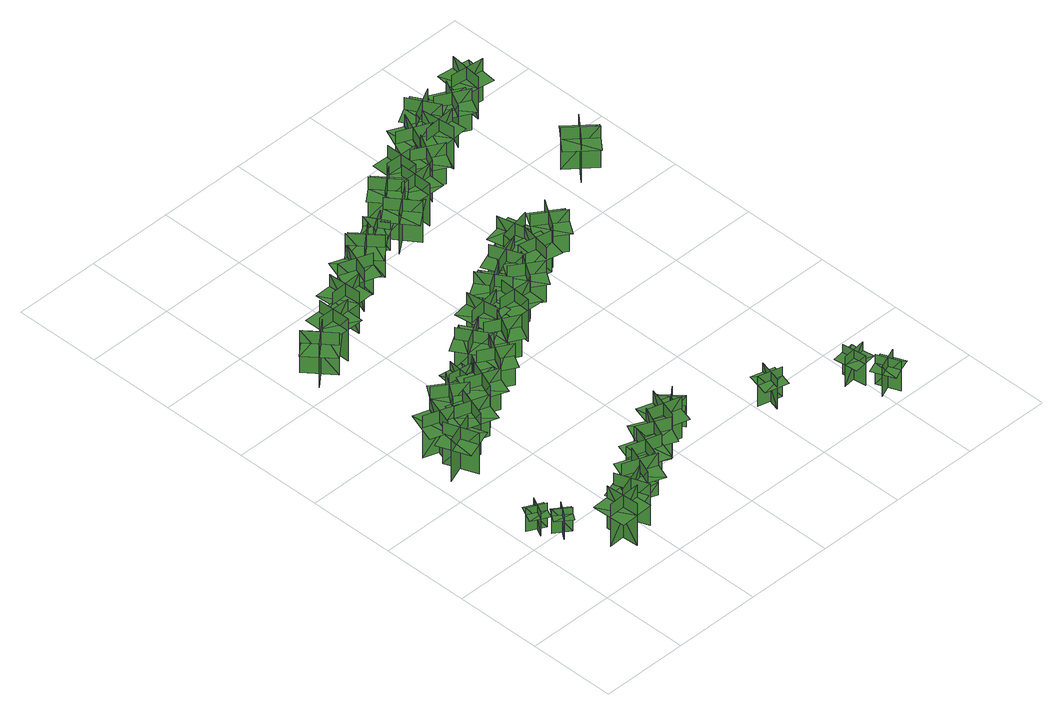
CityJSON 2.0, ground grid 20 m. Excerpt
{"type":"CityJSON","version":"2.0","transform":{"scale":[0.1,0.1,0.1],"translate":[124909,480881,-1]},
"CityObjects":{
"tree1":{"type":"SolitaryVegetationObject","geometry":[{"type":"MultiSurface","lod":"1","boundaries":[[[0,1,2]],[[0,2,3]],[[4,5,6]],[[4,6,7]],[[8,9,10]],[[8,10,11]],[[8,11,12]],[[8,12,13]]]}]},
"tree2":{"type":"SolitaryVegetationObject","geometry":[{"type":"MultiSurface","lod":"1","boundaries":[[[14,15,16]],[[14,16,17]],[[18,19,20]],[[18,20,21]],[[22,23,24]],[[22,24,25]],[[22,25,26]],[[22,26,27]]]}]},
"tree3":{"type":"SolitaryVegetationObject","geometry":[{"type":"MultiSurface","lod":"1","boundaries":[[[28,29,30]],[[28,30,31]],[[32,33,34]],[[32,34,35]],[[36,37,38]],[[36,38,39]],[[36,39,40]],[[36,40,41]]]}]},
"tree4":{"type":"SolitaryVegetationObject","geometry":[{"type":"MultiSurface","lod":"1","boundaries":[[[42,43,44]],[[42,44,45]],[[46,47,48]],[[46,48,49]],[[50,51,52]],[[50,52,53]],[[50,53,54]],[[50,54,55]]]}]},
"tree5":{"type":"SolitaryVegetationObject","geometry":[{"type":"MultiSurface","lod":"1","boundaries":[[[56,57,58]],[[56,58,59]],[[60,61,62]],[[60,62,63]],[[64,65,66]],[[64,66,67]],[[64,67,68]],[[64,68,69]]]}]},
"tree6":{"type":"SolitaryVegetationObject","geometry":[{"type":"MultiSurface","lod":"1","boundaries":[[[70,71,72]],[[70,72,73]],[[74,75,76]],[[74,76,77]],[[78,79,80]],[[78,80,81]],[[78,81,82]],[[78,82,83]]]}]},
"tree7":{"type":"SolitaryVegetationObject","geometry":[{"type":"MultiSurface","lod":"1","boundaries":[[[84,85,86]],[[84,86,87]],[[88,89,90]],[[88,90,91]],[[92,93,94]],[[92,94,95]],[[92,95,96]],[[92,96,97]]]}]},
"tree8":{"type":"SolitaryVegetationObject","geometry":[{"type":"MultiSurface","lod":"1","boundaries":[[[98,99,100]],[[98,100,101]],[[102,103,104]],[[102,104,105]],[[106,107,108]],[[106,108,109]],[[106,109,110]],[[106,110,111]]]}]},
"tree9":{"type":"SolitaryVegetationObject","geometry":[{"type":"MultiSurface","lod":"1","boundaries":[[[112,113,114]],[[112,114,115]],[[116,117,118]],[[116,118,119]],[[120,121,122]],[[120,122,123]],[[120,123,124]],[[120,124,125]]]}]},
"tree10":{"type":"SolitaryVegetationObject","geometry":[{"type":"MultiSurface","lod":"1","boundaries":[[[126,127,128]],[[126,128,129]],[[130,131,132]],[[130,132,133]],[[134,135,136]],[[134,136,137]],[[134,137,138]],[[134,138,139]]]}]},
"tree11":{"type":"SolitaryVegetationObject","geometry":[{"type":"MultiSurface","lod":"1","boundaries":[[[140,141,142]],[[140,142,143]],[[144,145,146]],[[144,146,147]],[[148,149,150]],[[148,150,151]],[[148,151,152]],[[148,152,153]]]}]},
"tree12":{"type":"SolitaryVegetationObject","geometry":[{"type":"MultiSurface","lod":"1","boundaries":[[[154,155,156]],[[154,156,157]],[[158,159,160]],[[158,160,161]],[[162,163,164]],[[162,164,165]],[[162,165,166]],[[162,166,167]]]}]},
"tree13":{"type":"SolitaryVegetationObject","geometry":[{"type":"MultiSurface","lod":"1","boundaries":[[[168,169,170]],[[168,170,171]],[[172,173,174]],[[172,174,175]],[[176,177,178]],[[176,178,179]],[[176,179,180]],[[176,180,181]]]}]},
"tree14":{"type":"SolitaryVegetationObject","geometry":[{"type":"MultiSurface","lod":"1","boundaries":[[[182,183,184]],[[182,184,185]],[[186,187,188]],[[186,188,189]],[[190,191,192]],[[190,192,193]],[[190,193,194]],[[190,194,195]]]}]},
"tree15":{"type":"SolitaryVegetationObject","geometry":[{"type":"MultiSurface","lod":"1","boundaries":[[[196,197,198]],[[196,198,199]],[[200,201,202]],[[200,202,203]],[[204,205,206]],[[204,206,207]],[[204,207,208]],[[204,208,209]]]}]},
"tree16":{"type":"SolitaryVegetationObject","geometry":[{"type":"MultiSurface","lod":"1","boundaries":[[[210,211,212]],[[210,212,213]],[[214,215,216]],[[214,216,217]],[[218,219,220]],[[218,220,221]],[[218,221,222]],[[218,222,223]]]}]},
"tree17":{"type":"SolitaryVegetationObject","geometry":[{"type":"MultiSurface","lod":"1","boundaries":[[[224,225,226]],[[224,226,227]],[[228,229,230]],[[228,230,231]],[[232,233,234]],[[232,234,235]],[[232,235,236]],[[232,236,237]]]}]},
"tree18":{"type":"SolitaryVegetationObject","geometry":[{"type":"MultiSurface","lod":"1","boundaries":[[[238,239,240]],[[238,240,241]],[[242,243,244]],[[242,244,245]],[[246,247,248]],[[246,248,249]],[[246,249,250]],[[246,250,251]]]}]},
"tree19":{"type":"SolitaryVegetationObject","geometry":[{"type":"MultiSurface","lod":"1","boundaries":[[[252,253,254]],[[252,254,255]],[[256,257,258]],[[256,258,259]],[[260,261,262]],[[260,262,263]],[[260,263,264]],[[260,264,265]]]}]},
"tree20":{"type":"SolitaryVegetationObject","geometry":[{"type":"MultiSurface","lod":"1","boundaries":[[[266,267,268]],[[266,268,269]],[[270,271,272]],[[270,272,273]],[[274,275,276]],[[274,276,277]],[[274,277,278]],[[274,278,279]]]}]},
"tree21":{"type":"SolitaryVegetationObject","geometry":[{"type":"MultiSurface","lod":"1","boundaries":[[[280,281,282]],[[280,282,283]],[[284,285,286]],[[284,286,287]],[[288,289,290]],[[288,290,291]],[[288,291,292]],[[288,292,293]]]}]},
"tree22":{"type":"SolitaryVegetationObject","geometry":[{"type":"MultiSurface","lod":"1","boundaries":[[[294,295,296]],[[294,296,297]],[[298,299,300]],[[298,300,301]],[[302,303,304]],[[302,304,305]],[[302,305,306]],[[302,306,307]]]}]},
"tree23":{"type":"SolitaryVegetationObject","geometry":[{"type":"MultiSurface","lod":"1","boundaries":[[[308,309,310]],[[308,310,311]],[[312,313,314]],[[312,314,315]],[[316,317,318]],[[316,318,319]],[[316,319,320]],[[316,320,321]]]}]},
"tree24":{"type":"SolitaryVegetationObject","geometry":[{"type":"MultiSurface","lod":"1","boundaries":[[[322,323,324]],[[322,324,325]],[[326,327,328]],[[326,328,329]],[[330,331,332]],[[330,332,333]],[[330,333,334]],[[330,334,335]]]}]},
"tree25":{"type":"SolitaryVegetationObject","geometry":[{"type":"MultiSurface","lod":"1","boundaries":[[[336,337,338]],[[336,338,339]],[[340,341,342]],[[340,342,343]],[[344,345,346]],[[344,346,347]],[[344,347,348]],[[344,348,349]]]}]},
"tree26":{"type":"SolitaryVegetationObject","geometry":[{"type":"MultiSurface","lod":"1","boundaries":[[[350,351,352]],[[350,352,353]],[[354,355,356]],[[354,356,357]],[[358,359,360]],[[358,360,361]],[[358,361,362]],[[358,362,363]]]}]},
"tree27":{"type":"SolitaryVegetationObject","geometry":[{"type":"MultiSurface","lod":"1","boundaries":[[[364,365,366]],[[364,366,367]],[[368,369,370]],[[368,370,371]],[[372,373,374]],[[372,374,375]],[[372,375,376]],[[372,376,377]]]}]},
"tree28":{"type":"SolitaryVegetationObject","geometry":[{"type":"MultiSurface","lod":"1","boundaries":[[[378,379,380]],[[378,380,381]],[[382,383,384]],[[382,384,385]],[[386,387,388]],[[386,388,389]],[[386,389,390]],[[386,390,391]]]}]},
"tree29":{"type":"SolitaryVegetationObject","geometry":[{"type":"MultiSurface","lod":"1","boundaries":[[[392,393,394]],[[392,394,395]],[[396,397,398]],[[396,398,399]],[[400,401,402]],[[400,402,403]],[[400,403,404]],[[400,404,405]]]}]},
"tree30":{"type":"SolitaryVegetationObject","geometry":[{"type":"MultiSurface","lod":"1","boundaries":[[[406,407,408]],[[406,408,409]],[[410,411,412]],[[410,412,413]],[[414,415,416]],[[414,416,417]],[[414,417,418]],[[414,418,419]]]}]},
"tree31":{"type":"SolitaryVegetationObject","geometry":[{"type":"MultiSurface","lod":"1","boundaries":[[[420,421,422]],[[420,422,423]],[[424,425,426]],[[424,426,427]],[[428,429,430]],[[428,430,431]],[[428,431,432]],[[428,432,433]]]}]},
"tree32":{"type":"SolitaryVegetationObject","geometry":[{"type":"MultiSurface","lod":"1","boundaries":[[[434,435,436]],[[434,436,437]],[[438,439,440]],[[438,440,441]],[[442,443,444]],[[442,444,445]],[[442,445,446]],[[442,446,447]]]}]},
"tree33":{"type":"SolitaryVegetationObject","geometry":[{"type":"MultiSurface","lod":"1","boundaries":[[[448,449,450]],[[448,450,451]],[[452,453,454]],[[452,454,455]],[[456,457,458]],[[456,458,459]],[[456,459,460]],[[456,460,461]]]}]},
"tree34":{"type":"SolitaryVegetationObject","geometry":[{"type":"MultiSurface","lod":"1","boundaries":[[[462,463,464]],[[462,464,465]],[[466,467,468]],[[466,468,469]],[[470,471,472]],[[470,472,473]],[[470,473,474]],[[470,474,475]]]}]},
"tree35":{"type":"SolitaryVegetationObject","geometry":[{"type":"MultiSurface","lod":"1","boundaries":[[[476,477,478]],[[476,478,479]],[[480,481,482]],[[480,482,483]],[[484,485,486]],[[484,486,487]],[[484,487,488]],[[484,488,489]]]}]},
"tree36":{"type":"SolitaryVegetationObject","geometry":[{"type":"MultiSurface","lod":"1","boundaries":[[[490,491,492]],[[490,492,493]],[[494,495,496]],[[494,496,497]],[[498,499,500]],[[498,500,501]],[[498,501,502]],[[498,502,503]]]}]},
"tree37":{"type":"SolitaryVegetationObject","geometry":[{"type":"MultiSurface","lod":"1","boundaries":[[[504,505,506]],[[504,506,507]],[[508,509,510]],[[508,510,511]],[[512,513,514]],[[512,514,515]],[[512,515,516]],[[512,516,517]]]}]},
"tree38":{"type":"SolitaryVegetationObject","geometry":[{"type":"MultiSurface","lod":"1","boundaries":[[[518,519,520]],[[518,520,521]],[[522,523,524]],[[522,524,525]],[[526,527,528]],[[526,528,529]],[[526,529,530]],[[526,530,531]]]}]},
"tree39":{"type":"SolitaryVegetationObject","geometry":[{"type":"MultiSurface","lod":"1","boundaries":[[[532,533,534]],[[532,534,535]],[[536,537,538]],[[536,538,539]],[[540,541,542]],[[540,542,543]],[[540,543,544]],[[540,544,545]]]}]},
"tree40":{"type":"SolitaryVegetationObject","geometry":[{"type":"MultiSurface","lod":"1","boundaries":[[[546,547,548]],[[546,548,549]],[[550,551,552]],[[550,552,553]],[[554,555,556]],[[554,556,557]],[[554,557,558]],[[554,558,559]]]}]},
"tree41":{"type":"SolitaryVegetationObject","geometry":[{"type":"MultiSurface","lod":"1","boundaries":[[[560,561,562]],[[560,562,563]],[[564,565,566]],[[564,566,567]],[[568,569,570]],[[568,570,571]],[[568,571,572]],[[568,572,573]]]}]},
"tree42":{"type":"SolitaryVegetationObject","geometry":[{"type":"MultiSurface","lod":"1","boundaries":[[[574,575,576]],[[574,576,577]],[[578,579,580]],[[578,580,581]],[[582,583,584]],[[582,584,585]],[[582,585,586]],[[582,586,587]]]}]},
"tree43":{"type":"SolitaryVegetationObject","geometry":[{"type":"MultiSurface","lod":"1","boundaries":[[[588,589,590]],[[588,590,591]],[[592,593,594]],[[592,594,595]],[[596,597,598]],[[596,598,599]],[[596,599,600]],[[596,600,601]]]}]},
"tree44":{"type":"SolitaryVegetationObject","geometry":[{"type":"MultiSurface","lod":"1","boundaries":[[[602,603,604]],[[602,604,605]],[[606,607,608]],[[606,608,609]],[[610,611,612]],[[610,612,613]],[[610,613,614]],[[610,614,615]]]}]},
"tree45":{"type":"SolitaryVegetationObject","geometry":[{"type":"MultiSurface","lod":"1","boundaries":[[[616,617,618]],[[616,618,619]],[[620,621,622]],[[620,622,623]],[[624,625,626]],[[624,626,627]],[[624,627,628]],[[624,628,629]]]}]},
"tree46":{"type":"SolitaryVegetationObject","geometry":[{"type":"MultiSurface","lod":"1","boundaries":[[[630,631,632]],[[630,632,633]],[[634,635,636]],[[634,636,637]],[[638,639,640]],[[638,640,641]],[[638,641,642]],[[638,642,643]]]}]}
},
"vertices":[
[30,211,12],[50,250,12],[50,250,73],[30,211,73],[58,220,12],[19,240,12],[19,240,73],[58,220,73],[58,220,56],[68,240,56],[29,260,56],[19,240,56],[9,220,56],[48,200,56],
[50,167,17],[74,200,17],[74,200,79],[50,167,79],[79,172,17],[46,196,17],[46,196,79],[79,172,79],[79,172,63],[91,188,63],[58,212,63],[46,196,63],[35,180,63],[68,156,63],
[100,89,16],[177,93,16],[177,93,124],[100,89,124],[138,54,16],[134,132,16],[134,132,124],[138,54,124],[138,54,94],[177,56,94],[173,134,94],[134,132,94],[95,130,94],[99,52,94],
[94,472,14],[21,445,14],[21,445,121],[94,472,121],[47,494,14],[74,421,14],[74,421,121],[47,494,121],[47,494,91],[11,480,91],[38,408,91],[74,421,91],[110,434,91],[84,507,91],
[31,533,14],[104,508,14],[104,508,122],[31,533,122],[53,487,14],[78,560,14],[78,560,122],[53,487,122],[53,487,92],[90,474,92],[115,547,92],[78,560,92],[41,572,92],[16,499,92],
[173,152,14],[199,79,14],[199,79,121],[173,152,121],[151,106,14],[224,132,14],[224,132,121],[151,106,121],[151,106,91],[164,69,91],[237,95,91],[224,132,91],[211,168,91],[138,142,91],
[139,530,17],[114,457,17],[114,457,124],[139,530,124],[92,507,17],[166,483,17],[166,483,124],[92,507,124],[92,507,94],[80,470,94],[154,446,94],[166,483,94],[178,519,94],[105,544,94],
[248,178,15],[220,106,15],[220,106,123],[248,178,123],[201,158,15],[273,130,15],[273,130,123],[201,158,123],[201,158,92],[187,122,92],[259,93,92],[273,130,92],[287,166,92],[215,194,92],
[152,590,16],[108,527,16],[108,527,123],[152,590,123],[101,581,16],[165,537,16],[165,537,123],[101,581,123],[101,581,93],[79,550,93],[143,505,93],[165,537,93],[187,569,93],[123,613,93],
[81,809,27],[32,869,27],[32,869,135],[81,809,135],[86,861,27],[27,811,27],[27,811,135],[86,861,135],[86,861,104],[61,890,104],[2,841,104],[27,811,104],[52,781,104],[111,831,104],
[319,165,14],[245,189,14],[245,189,122],[319,165,122],[296,211,14],[272,138,14],[272,138,122],[296,211,122],[296,211,92],[259,223,92],[235,149,92],[272,138,92],[309,126,92],[333,199,92],
[212,571,17],[183,499,17],[183,499,125],[212,571,125],[164,551,17],[236,522,17],[236,522,125],[164,551,125],[164,551,95],[150,515,95],[222,486,95],[236,522,95],[251,558,95],[179,587,95],
[121,902,28],[121,825,28],[121,825,136],[121,902,136],[85,866,28],[162,866,28],[162,866,136],[85,866,136],[85,866,106],[84,828,106],[162,827,106],[162,866,106],[162,904,106],[85,905,106],
[177,604,17],[232,597,17],[232,597,94],[177,604,94],[199,575,17],[206,630,17],[206,630,94],[199,575,94],[199,575,72],[227,572,72],[234,627,72],[206,630,72],[179,633,72],[172,578,72],
[321,171,12],[353,241,12],[353,241,120],[321,171,120],[370,188,12],[299,221,12],[299,221,120],[370,188,120],[370,188,89],[386,224,89],[315,256,89],[299,221,89],[283,185,89],[353,153,89],
[239,591,17],[307,553,17],[307,553,124],[239,591,124],[253,541,17],[291,609,17],[291,609,124],[253,541,124],[253,541,94],[287,522,94],[325,590,94],[291,609,94],[257,628,94],[219,560,94],
[353,239,11],[427,218,11],[427,218,119],[353,239,119],[377,194,11],[399,268,11],[399,268,119],[377,194,119],[377,194,89],[415,183,89],[436,257,89],[399,268,89],[362,279,89],[340,205,89],
[155,900,29],[232,904,29],[232,904,136],[155,900,136],[193,865,29],[189,942,29],[189,942,136],[193,865,136],[193,865,106],[231,867,106],[227,944,106],[189,942,106],[150,940,106],[154,863,106],
[258,669,18],[298,603,18],[298,603,125],[258,669,125],[245,619,18],[312,659,18],[312,659,125],[245,619,125],[245,619,95],[265,586,95],[332,626,95],[312,659,95],[292,692,95],[225,652,95],
[421,277,11],[457,235,11],[457,235,88],[421,277,88],[418,240,11],[460,276,11],[460,276,88],[418,240,88],[418,240,66],[437,219,66],[478,256,66],[460,276,66],[442,297,66],[400,261,66],
[307,639,17],[376,603,17],[376,603,125],[307,639,125],[322,589,17],[358,658,17],[358,658,125],[322,589,125],[322,589,95],[357,571,95],[393,640,95],[358,658,95],[324,676,95],[288,607,95],
[246,904,29],[273,977,29],[273,977,137],[246,904,137],[293,926,29],[221,952,29],[221,952,137],[293,926,137],[293,926,107],[307,962,107],[234,989,107],[221,952,107],[207,916,107],[280,890,107],
[313,676,21],[390,686,21],[390,686,129],[313,676,129],[354,644,21],[344,721,21],[344,721,129],[354,644,129],[354,644,99],[392,649,99],[382,726,99],[344,721,99],[305,716,99],[315,639,99],
[345,944,30],[295,1004,30],[295,1004,138],[345,944,138],[350,996,30],[290,946,30],[290,946,138],[350,996,138],[350,996,108],[325,1026,108],[265,976,108],[290,946,108],[315,917,108],[374,966,108],
[418,699,20],[414,622,20],[414,622,128],[418,699,128],[379,665,20],[457,661,20],[457,661,128],[379,665,128],[379,665,98],[377,626,98],[455,622,98],[457,661,98],[459,699,98],[381,703,98],
[388,701,22],[454,742,22],[454,742,130],[388,701,130],[438,689,22],[397,754,22],[397,754,130],[438,689,130],[438,689,100],[471,709,100],[430,775,100],[397,754,100],[364,734,100],[405,668,100],
[623,150,6],[637,203,6],[637,203,83],[623,150,83],[655,168,6],[601,182,6],[601,182,83],[655,168,83],[655,168,61],[662,195,61],[608,209,61],[601,182,61],[595,155,61],[648,142,61],
[503,729,23],[461,664,23],[461,664,131],[503,729,131],[453,718,23],[518,676,23],[518,676,131],[453,718,131],[453,718,101],[432,686,101],[497,644,101],[518,676,101],[539,709,101],[474,751,101],
[407,991,31],[378,1038,31],[378,1038,108],[407,991,108],[415,1027,31],[368,998,31],[368,998,108],[415,1027,108],[415,1027,86],[401,1050,86],[354,1021,86],[368,998,86],[383,974,86],[430,1003,86],
[473,788,23],[502,717,23],[502,717,131],[473,788,131],[453,741,23],[525,770,23],[525,770,131],[453,741,131],[453,741,100],[467,705,100],[539,734,100],[525,770,100],[510,806,100],[438,777,100],
[476,1020,28],[414,974,28],[414,974,135],[476,1020,135],[425,1028,28],[471,966,28],[471,966,135],[425,1028,135],[425,1028,105],[394,1004,105],[440,942,105],[471,966,105],[502,989,105],[456,1051,105],
[543,700,26],[558,776,26],[558,776,133],[543,700,133],[586,728,26],[510,744,26],[510,744,133],[586,728,133],[586,728,103],[594,766,103],[518,782,103],[510,744,103],[502,706,103],[578,690,103],
[494,1081,31],[434,1032,31],[434,1032,139],[494,1081,139],[443,1087,31],[492,1026,31],[492,1026,139],[443,1087,139],[443,1087,109],[413,1063,109],[461,1002,109],[492,1026,109],[522,1051,109],[473,1111,109],
[561,760,24],[544,836,24],[544,836,131],[561,760,131],[589,803,24],[513,787,24],[513,787,131],[589,803,131],[589,803,101],[580,841,101],[505,825,101],[513,787,101],[521,749,101],[597,766,101],
[787,133,4],[794,78,4],[794,78,80],[787,133,80],[764,104,4],[819,110,4],[819,110,80],[764,104,80],[764,104,59],[768,76,59],[823,83,59],[819,110,59],[816,138,59],[761,131,59],
[517,1068,28],[515,990,28],[515,990,136],[517,1068,136],[480,1032,28],[557,1031,28],[557,1031,136],[480,1032,136],[480,1032,106],[479,994,106],[556,992,106],[557,1031,106],[558,1069,106],[480,1071,106],
[847,56,0],[796,35,0],[796,35,77],[847,56,77],[813,70,0],[834,20,0],[834,20,77],[813,70,77],[813,70,55],[787,60,55],[809,9,55],[834,20,55],[860,30,55],[838,81,55],
[641,801,24],[598,737,24],[598,737,132],[641,801,132],[591,792,24],[655,748,24],[655,748,132],[591,792,132],[591,792,102],[569,760,102],[633,716,102],[655,748,102],[676,780,102],[612,824,102],
[536,1125,31],[534,1047,31],[534,1047,139],[536,1125,139],[498,1089,31],[576,1087,31],[576,1087,139],[498,1089,139],[498,1089,108],[497,1050,108],[575,1048,108],[576,1087,108],[577,1126,108],[499,1128,108],
[605,1103,30],[567,1035,30],[567,1035,137],[605,1103,137],[555,1089,30],[623,1052,30],[623,1052,137],[555,1089,137],[555,1089,107],[537,1055,107],[604,1018,107],[623,1052,107],[642,1086,107],[574,1123,107],
[575,1142,32],[646,1111,32],[646,1111,139],[575,1142,139],[593,1094,32],[624,1165,32],[624,1165,139],[593,1094,139],[593,1094,109],[629,1079,109],[660,1150,109],[624,1165,109],[589,1180,109],[558,1109,109],
[625,1106,30],[702,1113,30],[702,1113,138],[625,1106,138],[665,1073,30],[657,1150,30],[657,1150,138],[665,1073,138],[665,1073,108],[703,1076,108],[696,1154,108],[657,1150,108],[619,1146,108],[626,1069,108],
[709,1187,31],[640,1150,31],[640,1150,139],[709,1187,139],[659,1202,31],[696,1134,31],[696,1134,139],[659,1202,139],[659,1202,109],[625,1183,109],[662,1115,109],[696,1134,109],[730,1152,109],[693,1220,109],
[751,1178,30],[716,1110,30],[716,1110,138],[751,1178,138],[702,1163,30],[771,1128,30],[771,1128,138],[702,1163,138],[702,1163,108],[684,1129,108],[753,1093,108],[771,1128,108],[788,1162,108],[720,1197,108],
[866,930,25],[814,872,25],[814,872,133],[866,930,133],[814,928,25],[872,876,25],[872,876,133],[814,928,133],[814,928,103],[789,899,103],[847,847,103],[872,876,103],[898,905,103],[840,957,103],
[772,1183,29],[849,1175,29],[849,1175,137],[772,1183,137],[804,1143,29],[813,1220,29],[813,1220,137],[804,1143,137],[804,1143,107],[843,1138,107],[851,1215,107],[813,1220,107],[774,1224,107],[766,1147,107]
]}
